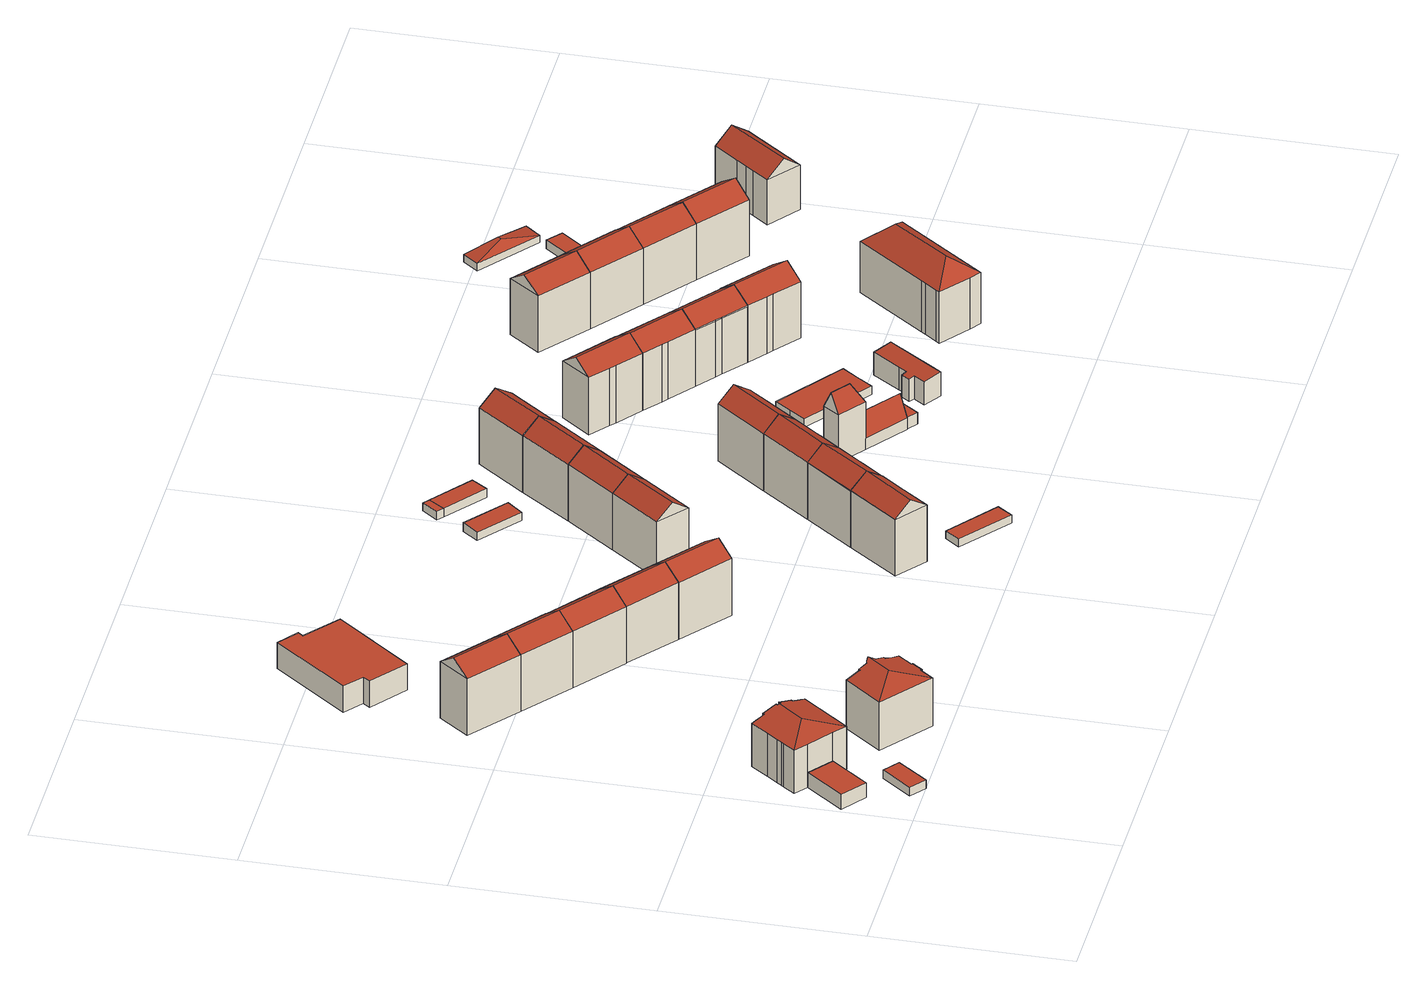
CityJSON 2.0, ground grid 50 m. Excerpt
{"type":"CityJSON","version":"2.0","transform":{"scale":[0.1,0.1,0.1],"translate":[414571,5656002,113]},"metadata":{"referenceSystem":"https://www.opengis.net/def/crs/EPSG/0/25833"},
"CityObjects":{
"building1":{"type":"Building","attributes":{"Dachtyp_tdc":"tdcPolyFlatRoof","Gemeindeschluessel":14612000,"Dachneigung":0,"QualitaetDacherkennung":73,"Geometrietyp2DReferenz":"3000","measuredHeight":4.04,"function":"31001_9998","roofType":"1000"},"geometry":[{"type":"Solid","lod":"2","boundaries":[[[[0,1,2,3]],[[1,4,5,2]],[[4,6,7,5]],[[6,0,3,7]],[[6,4,1,0]],[[3,2,5,7]]]],"semantics":{"surfaces":[{"type":"WallSurface"},{"type":"RoofSurface"},{"type":"GroundSurface"}],"values":[[0,0,0,0,1,2]]}}]},
"building2":{"type":"Building","attributes":{"Dachtyp_tdc":"tdcPolyFlatRoof","Gemeindeschluessel":14612000,"Dachneigung":0,"QualitaetDacherkennung":66,"Geometrietyp2DReferenz":"3000","measuredHeight":2.32,"function":"31001_9998","roofType":"1000"},"geometry":[{"type":"Solid","lod":"2","boundaries":[[[[8,9,10,11]],[[9,12,13,10]],[[12,14,15,13]],[[14,8,11,15]],[[14,12,9,8]],[[11,10,13,15]]]],"semantics":{"surfaces":[{"type":"WallSurface"},{"type":"RoofSurface"},{"type":"GroundSurface"}],"values":[[0,0,0,0,1,2]]}}]},
"building3":{"type":"Building","attributes":{"Dachtyp_tdc":"tdcHipAndGableRoof","Gemeindeschluessel":14612000,"Dachneigung":14.41,"QualitaetDacherkennung":54,"Geometrietyp2DReferenz":"3000","measuredHeight":14.13,"function":"31001_9998","roofType":"5000"},"geometry":[{"type":"Solid","lod":"2","boundaries":[[[[16,17,18,19]],[[17,20,21,18]],[[20,22,23,21]],[[22,24,25,23]],[[24,26,27,25]],[[26,28,29,27]],[[28,30,31,29]],[[30,32,33,31]],[[32,34,35,33]],[[34,36,37,35]],[[36,38,39,37]],[[38,40,41,39]],[[40,42,43,41]],[[42,44,45,43]],[[44,46,47,45]],[[46,48,49,47]],[[48,50,51,49]],[[50,52,5,51]],[[52,53,2,5]],[[53,54,55,2]],[[54,56,57,55]],[[56,58,59,57]],[[58,16,19,59]],[[54,53,52,50,60]],[[50,48,46,44,42,40,38,36,34,60]],[[34,32,30,28,26,24,22,20,17,16,58,56,54,60]],[[19,18,21,23,25,27,29,31,33,35,37,39,41,43,45,47,49,51,5,2,55,57,59]]]],"semantics":{"surfaces":[{"type":"WallSurface"},{"type":"RoofSurface"},{"type":"GroundSurface"}],"values":[[0,0,0,0,0,0,0,0,0,0,0,0,0,0,0,0,0,0,0,0,0,0,0,1,1,1,2]]}}]},
"building4":{"type":"Building","attributes":{"Dachtyp_tdc":"tdcHipAndGableRoof","Gemeindeschluessel":14612000,"Dachneigung":15.45,"QualitaetDacherkennung":48,"Geometrietyp2DReferenz":"3000","measuredHeight":15.65,"function":"31001_9998","roofType":"5000"},"geometry":[{"type":"Solid","lod":"2","boundaries":[[[[61,62,63,64]],[[62,65,66,63]],[[65,67,68,66]],[[67,69,70,68]],[[69,71,72,70]],[[71,73,74,72]],[[73,75,76,74]],[[75,77,78,76]],[[77,79,80,78]],[[79,81,82,80]],[[81,83,84,82]],[[83,85,86,84]],[[79,77,87]],[[77,75,73,71,69,67,65,62,61,88,89,90,91,87]],[[91,92,93,94,95,96,85,83,81,79,87]],[[86,97,98,99,100,101,102,103,104,105,64,63,66,68,70,72,74,76,78,80,82,84]],[[85,96,97,86]],[[96,95,98,97]],[[95,94,99,98]],[[94,93,100,99]],[[93,92,101,100]],[[92,91,102,101]],[[91,90,103,102]],[[90,89,104,103]],[[89,88,105,104]],[[88,61,64,105]]]],"semantics":{"surfaces":[{"type":"WallSurface"},{"type":"RoofSurface"},{"type":"GroundSurface"}],"values":[[0,0,0,0,0,0,0,0,0,0,0,0,1,1,1,2,0,0,0,0,0,0,0,0,0,0]]}}]},
"building5":{"type":"Building","attributes":{"Dachtyp_tdc":"tdcGableRoof","Gemeindeschluessel":14612000,"Dachneigung":35.64,"QualitaetDacherkennung":85,"Geometrietyp2DReferenz":"3000","measuredHeight":19.23,"function":"31001_9998","roofType":"3100"},"geometry":[{"type":"Solid","lod":"2","boundaries":[[[[106,107,108,109]],[[107,110,111,108]],[[110,112,113,111]],[[112,106,109,113]],[[110,107,114]],[[106,112,115]],[[107,106,115,114]],[[112,110,114,115]],[[109,108,111,113]]]],"semantics":{"surfaces":[{"type":"WallSurface"},{"type":"RoofSurface"},{"type":"GroundSurface"}],"values":[[0,0,0,0,0,0,1,1,2]]}}]},
"building6":{"type":"Building","attributes":{"Dachtyp_tdc":"tdcGableRoof","Gemeindeschluessel":14612000,"Dachneigung":35.28,"QualitaetDacherkennung":89,"Geometrietyp2DReferenz":"3000","measuredHeight":19.2,"function":"31001_9998","roofType":"3100"},"geometry":[{"type":"Solid","lod":"2","boundaries":[[[[116,117,118,113]],[[117,119,120,118]],[[119,106,109,120]],[[106,116,113,109]],[[119,117,121]],[[116,106,122]],[[117,116,122,121]],[[106,119,121,122]],[[113,118,120,109]]]],"semantics":{"surfaces":[{"type":"WallSurface"},{"type":"RoofSurface"},{"type":"GroundSurface"}],"values":[[0,0,0,0,0,0,1,1,2]]}}]},
"building7":{"type":"Building","attributes":{"Dachtyp_tdc":"tdcPolyFlatRoof","Gemeindeschluessel":14612000,"Dachneigung":0,"QualitaetDacherkennung":84,"Geometrietyp2DReferenz":"3000","measuredHeight":7.35,"function":"31001_9998","roofType":"1000"},"geometry":[{"type":"Solid","lod":"2","boundaries":[[[[123,124,125,126]],[[124,127,128,125]],[[127,129,130,128]],[[129,131,132,130]],[[131,133,134,132]],[[133,135,136,134]],[[135,137,138,136]],[[137,123,126,138]],[[137,135,133,131,129,127,124,123]],[[126,125,128,130,132,134,136,138]]]],"semantics":{"surfaces":[{"type":"WallSurface"},{"type":"RoofSurface"},{"type":"GroundSurface"}],"values":[[0,0,0,0,0,0,0,0,1,2]]}}]},
"building8":{"type":"Building","attributes":{"Dachtyp_tdc":"tdcGableRoof","Gemeindeschluessel":14612000,"Dachneigung":35.36,"QualitaetDacherkennung":89,"Geometrietyp2DReferenz":"3000","measuredHeight":19.2,"function":"31001_9998","roofType":"3100"},"geometry":[{"type":"Solid","lod":"2","boundaries":[[[[139,119,120,140]],[[119,141,118,120]],[[141,142,143,118]],[[142,139,140,143]],[[141,119,121]],[[139,142,144]],[[119,139,144,121]],[[142,141,121,144]],[[140,120,118,143]]]],"semantics":{"surfaces":[{"type":"WallSurface"},{"type":"RoofSurface"},{"type":"GroundSurface"}],"values":[[0,0,0,0,0,0,1,1,2]]}}]},
"building9":{"type":"Building","attributes":{"Dachtyp_tdc":"tdcGableRoof","Gemeindeschluessel":14612000,"Dachneigung":35.22,"QualitaetDacherkennung":89,"Geometrietyp2DReferenz":"3000","measuredHeight":19.16,"function":"31001_9998","roofType":"3100"},"geometry":[{"type":"Solid","lod":"2","boundaries":[[[[142,145,146,147]],[[145,148,149,146]],[[148,139,150,149]],[[139,142,147,150]],[[148,145,151]],[[142,139,152]],[[145,142,152,151]],[[139,148,151,152]],[[147,146,149,150]]]],"semantics":{"surfaces":[{"type":"WallSurface"},{"type":"RoofSurface"},{"type":"GroundSurface"}],"values":[[0,0,0,0,0,0,1,1,2]]}}]},
"building10":{"type":"Building","attributes":{"Dachtyp_tdc":"tdcGableRoof","Gemeindeschluessel":14612000,"Dachneigung":34.97,"QualitaetDacherkennung":89,"Geometrietyp2DReferenz":"3000","measuredHeight":19.21,"function":"31001_9998","roofType":"3100"},"geometry":[{"type":"Solid","lod":"2","boundaries":[[[[145,153,154,155]],[[153,156,157,154]],[[156,158,159,157]],[[158,145,155,159]],[[156,153,160]],[[145,158,151]],[[153,145,151,160]],[[158,156,160,151]],[[155,154,157,159]]]],"semantics":{"surfaces":[{"type":"WallSurface"},{"type":"RoofSurface"},{"type":"GroundSurface"}],"values":[[0,0,0,0,0,0,1,1,2]]}}]},
"building11":{"type":"Building","attributes":{"Dachtyp_tdc":"tdcGableRoof","Gemeindeschluessel":14612000,"Dachneigung":35.76,"QualitaetDacherkennung":67,"Geometrietyp2DReferenz":"3000","measuredHeight":19.28,"function":"31001_9998","roofType":"3100"},"geometry":[{"type":"Solid","lod":"2","boundaries":[[[[161,162,163,164]],[[162,165,166,163]],[[165,167,168,166]],[[167,169,170,168]],[[169,171,172,170]],[[171,161,164,172]],[[173,174,171,169,167,165]],[[175,174,173,176]],[[161,175,176,162]],[[162,176,173,165]],[[171,174,175,161]],[[164,163,166,168,170,172]]]],"semantics":{"surfaces":[{"type":"WallSurface"},{"type":"RoofSurface"},{"type":"GroundSurface"}],"values":[[0,0,0,0,0,0,1,1,0,0,0,2]]}}]},
"building12":{"type":"Building","attributes":{"Dachtyp_tdc":"tdcGableRoof","Gemeindeschluessel":14612000,"Dachneigung":35.39,"QualitaetDacherkennung":86,"Geometrietyp2DReferenz":"3000","measuredHeight":19.18,"function":"31001_9998","roofType":"3100"},"geometry":[{"type":"Solid","lod":"2","boundaries":[[[[177,178,179,180]],[[178,181,182,179]],[[181,183,184,182]],[[183,177,180,184]],[[181,178,185]],[[177,183,186]],[[178,177,186,185]],[[183,181,185,186]],[[180,179,182,184]]]],"semantics":{"surfaces":[{"type":"WallSurface"},{"type":"RoofSurface"},{"type":"GroundSurface"}],"values":[[0,0,0,0,0,0,1,1,2]]}}]},
"building13":{"type":"Building","attributes":{"Dachtyp_tdc":"tdcPolyFlatRoof","Gemeindeschluessel":14612000,"Dachneigung":2.68,"QualitaetDacherkennung":76,"Geometrietyp2DReferenz":"3000","measuredHeight":2.33,"function":"31001_9998","roofType":"2100"},"geometry":[{"type":"Solid","lod":"2","boundaries":[[[[187,188,189,190]],[[188,191,192,189]],[[191,193,194,192]],[[193,187,190,194]],[[193,191,188,187]],[[190,189,192,194]]]],"semantics":{"surfaces":[{"type":"WallSurface"},{"type":"RoofSurface"},{"type":"GroundSurface"}],"values":[[0,0,0,0,1,2]]}}]},
"building14":{"type":"Building","attributes":{"Dachtyp_tdc":"tdcFreeFormRoof","Gemeindeschluessel":14612000,"Dachneigung":35.55,"QualitaetDacherkennung":83,"Geometrietyp2DReferenz":"3000","measuredHeight":19.27,"function":"31001_9998","roofType":"5000"},"geometry":[{"type":"Solid","lod":"2","boundaries":[[[[195,196,197,198]],[[196,199,200,197]],[[201,202,203,204]],[[202,195,198,203]],[[173,205,206,176]],[[207,205,173,202,201,208]],[[199,207,208]],[[196,206,205,207,199]],[[195,176,206,196]],[[202,173,176,195]],[[198,197,200,209,204,203]],[[199,208,209,200]],[[208,201,204,209]]]],"semantics":{"surfaces":[{"type":"WallSurface"},{"type":"RoofSurface"},{"type":"GroundSurface"}],"values":[[0,0,0,0,1,1,0,0,0,0,2,0,0]]}}]},
"building15":{"type":"Building","attributes":{"Dachtyp_tdc":"tdcGableRoof","Gemeindeschluessel":14612000,"Dachneigung":35.49,"QualitaetDacherkennung":86,"Geometrietyp2DReferenz":"3000","measuredHeight":19.18,"function":"31001_9998","roofType":"3100"},"geometry":[{"type":"Solid","lod":"2","boundaries":[[[[178,210,211,179]],[[210,212,213,211]],[[212,181,182,213]],[[181,178,179,182]],[[212,210,214]],[[178,181,185]],[[210,178,185,214]],[[181,212,214,185]],[[179,211,213,182]]]],"semantics":{"surfaces":[{"type":"WallSurface"},{"type":"RoofSurface"},{"type":"GroundSurface"}],"values":[[0,0,0,0,0,0,1,1,2]]}}]},
"building16":{"type":"Building","attributes":{"Dachtyp_tdc":"tdcPolyFlatRoof","Gemeindeschluessel":14612000,"Dachneigung":2.72,"QualitaetDacherkennung":69,"Geometrietyp2DReferenz":"3000","measuredHeight":2.46,"function":"31001_2463","roofType":"2100"},"geometry":[{"type":"Solid","lod":"2","boundaries":[[[[215,216,217,218]],[[216,219,220,217]],[[219,221,222,220]],[[221,215,218,222]],[[221,219,216,215]],[[218,217,220,222]]]],"semantics":{"surfaces":[{"type":"WallSurface"},{"type":"RoofSurface"},{"type":"GroundSurface"}],"values":[[0,0,0,0,1,2]]}}]},
"building17":{"type":"Building","attributes":{"Dachtyp_tdc":"tdcFreeFormRoof","Gemeindeschluessel":14612000,"Dachneigung":35.37,"QualitaetDacherkennung":84,"Geometrietyp2DReferenz":"3000","measuredHeight":19.26,"function":"31001_9998","roofType":"5000"},"geometry":[{"type":"Solid","lod":"2","boundaries":[[[[207,206,197,200]],[[206,223,224,197]],[[223,225,226,224]],[[225,227,228,226]],[[227,229,230,228]],[[229,207,200,230]],[[205,231,223,206]],[[227,225,231,205,207,229]],[[225,223,231]],[[206,207,205]],[[200,197,224,226,228,230]]]],"semantics":{"surfaces":[{"type":"WallSurface"},{"type":"RoofSurface"},{"type":"GroundSurface"}],"values":[[0,0,0,0,0,0,1,1,0,0,2]]}}]},
"building18":{"type":"Building","attributes":{"Dachtyp_tdc":"tdcPolyFlatRoof","Gemeindeschluessel":14612000,"Dachneigung":3.11,"QualitaetDacherkennung":69,"Geometrietyp2DReferenz":"3000","measuredHeight":2.42,"function":"31001_2463","roofType":"2100"},"geometry":[{"type":"Solid","lod":"2","boundaries":[[[[232,233,234,235]],[[233,236,237,234]],[[236,238,239,237]],[[238,232,235,239]],[[238,236,233,232]],[[235,234,237,239]]]],"semantics":{"surfaces":[{"type":"WallSurface"},{"type":"RoofSurface"},{"type":"GroundSurface"}],"values":[[0,0,0,0,1,2]]}}]},
"building19":{"type":"Building","attributes":{"Dachtyp_tdc":"tdcGableRoof","Gemeindeschluessel":14612000,"Dachneigung":35.57,"QualitaetDacherkennung":86,"Geometrietyp2DReferenz":"3000","measuredHeight":19.18,"function":"31001_9998","roofType":"3100"},"geometry":[{"type":"Solid","lod":"2","boundaries":[[[[240,241,242]],[[210,243,214]],[[241,210,214,242]],[[243,240,242,214]],[[211,244,245,213]],[[210,241,244,211]],[[241,240,245,244]],[[240,243,213,245]],[[243,210,211,213]]]],"semantics":{"surfaces":[{"type":"WallSurface"},{"type":"RoofSurface"},{"type":"GroundSurface"}],"values":[[0,0,1,1,2,0,0,0,0]]}}]},
"building20":{"type":"Building","attributes":{"Dachtyp_tdc":"tdcPolyFlatRoof","Gemeindeschluessel":14612000,"Dachneigung":2.97,"QualitaetDacherkennung":87,"Geometrietyp2DReferenz":"3000","measuredHeight":2.5,"function":"31001_2463","roofType":"2100"},"geometry":[{"type":"Solid","lod":"2","boundaries":[[[[233,232,246,247]],[[232,248,249,246]],[[248,250,251,249]],[[250,233,247,251]],[[250,248,232,233]],[[247,246,249,251]]]],"semantics":{"surfaces":[{"type":"WallSurface"},{"type":"RoofSurface"},{"type":"GroundSurface"}],"values":[[0,0,0,0,1,2]]}}]},
"building21":{"type":"Building","attributes":{"Dachtyp_tdc":"tdcFreeFormRoof","Gemeindeschluessel":14612000,"Dachneigung":35.67,"QualitaetDacherkennung":84,"Geometrietyp2DReferenz":"3000","measuredHeight":19.29,"function":"31001_9998","roofType":"5000"},"geometry":[{"type":"Solid","lod":"2","boundaries":[[[[223,252,253,224]],[[252,254,255,253]],[[254,256,257,255]],[[256,258,259,257]],[[258,225,226,259]],[[225,223,224,226]],[[231,260,252,223]],[[256,254,260,231,225,258]],[[254,252,260]],[[223,225,231]],[[224,253,255,257,259,226]]]],"semantics":{"surfaces":[{"type":"WallSurface"},{"type":"RoofSurface"},{"type":"GroundSurface"}],"values":[[0,0,0,0,0,0,1,1,0,0,2]]}}]},
"building22":{"type":"Building","attributes":{"Dachtyp_tdc":"tdcGableRoof","Gemeindeschluessel":14612000,"Dachneigung":35.6,"QualitaetDacherkennung":88,"Geometrietyp2DReferenz":"3000","measuredHeight":19.19,"function":"31001_9998","roofType":"3100"},"geometry":[{"type":"Solid","lod":"2","boundaries":[[[[261,262,263,244]],[[262,264,265,263]],[[264,240,245,265]],[[240,261,244,245]],[[264,262,266]],[[261,240,267]],[[262,261,267,266]],[[240,264,266,267]],[[244,263,265,245]]]],"semantics":{"surfaces":[{"type":"WallSurface"},{"type":"RoofSurface"},{"type":"GroundSurface"}],"values":[[0,0,0,0,0,0,1,1,2]]}}]},
"building23":{"type":"Building","attributes":{"Gemeindeschluessel":14612000,"Geometrietyp2DReferenz":"3000","function":"31001_2463","roofType":"9999"},"children":["building23-1","building23-2"]},
"building23-1":{"type":"BuildingPart","attributes":{"Dachtyp_tdc":"tdcGableRoof","Dachneigung":57.03,"QualitaetDacherkennung":4,"Geometrietyp2DReferenz":"3000","measuredHeight":8.79,"roofType":"3100"},"parents":["building23"],"geometry":[{"type":"MultiSurface","lod":"2","boundaries":[[[268,269,270,271]],[[269,272,273,270]],[[272,274,275,273]],[[276,277,278,279]],[[277,268,271,278]],[[280,274,272,269]],[[269,268,277,276,280]],[[271,270,273,275,281,279,278]]],"semantics":{"surfaces":[{"type":"WallSurface"},{"type":"RoofSurface"},{"type":"GroundSurface"}],"values":[0,0,0,0,0,1,1,2]}}]},
"building23-2":{"type":"BuildingPart","attributes":{"Dachtyp_tdc":"tdcFreeFormRoof","Dachneigung":62.88,"QualitaetDacherkennung":5,"Geometrietyp2DReferenz":"3000","measuredHeight":18.19,"roofType":"5000"},"parents":["building23"],"geometry":[{"type":"MultiSurface","lod":"2","boundaries":[[[282,283,276,279,284]],[[285,286,287,275,274]],[[283,282,288,289]],[[288,286,285,289]],[[289,285,283]],[[286,288,282]],[[287,284,279,281,275]],[[286,282,284,287]]],"semantics":{"surfaces":[{"type":"WallSurface"},{"type":"RoofSurface"},{"type":"GroundSurface"}],"values":[0,0,1,1,1,0,2,0]}}]},
"building24":{"type":"Building","attributes":{"Dachtyp_tdc":"tdcPolyFlatRoof","Gemeindeschluessel":14612000,"Dachneigung":0,"QualitaetDacherkennung":54,"Geometrietyp2DReferenz":"3000","measuredHeight":3.23,"function":"31001_2463","roofType":"1000"},"geometry":[{"type":"Solid","lod":"2","boundaries":[[[[290,291,292,293]],[[291,294,295,292]],[[294,296,297,295]],[[296,290,293,297]],[[296,294,291,290]],[[293,292,295,297]]]],"semantics":{"surfaces":[{"type":"WallSurface"},{"type":"RoofSurface"},{"type":"GroundSurface"}],"values":[[0,0,0,0,1,2]]}}]},
"building25":{"type":"Building","attributes":{"Dachtyp_tdc":"tdcFreeFormRoof","Gemeindeschluessel":14612000,"Dachneigung":35.17,"QualitaetDacherkennung":86,"Geometrietyp2DReferenz":"3000","measuredHeight":19.22,"function":"31001_9998","roofType":"5000"},"geometry":[{"type":"Solid","lod":"2","boundaries":[[[[298,299,300,301]],[[299,302,303,300]],[[302,304,305,303]],[[304,306,307,305]],[[306,308,309,307]],[[308,298,301,309]],[[306,304,310,311,298,308]],[[310,302,299,311]],[[299,298,311]],[[304,302,310]],[[301,300,303,305,307,309]]]],"semantics":{"surfaces":[{"type":"WallSurface"},{"type":"RoofSurface"},{"type":"GroundSurface"}],"values":[[0,0,0,0,0,0,1,1,0,0,2]]}}]},
"building26":{"type":"Building","attributes":{"Dachtyp_tdc":"tdcPolyFlatRoof","Gemeindeschluessel":14612000,"Dachneigung":0,"QualitaetDacherkennung":91,"Geometrietyp2DReferenz":"3000","measuredHeight":2.27,"function":"31001_2463","roofType":"1000"},"geometry":[{"type":"Solid","lod":"2","boundaries":[[[[312,313,314,315]],[[313,316,317,314]],[[316,318,319,317]],[[318,320,321,319]],[[320,322,323,321]],[[322,312,315,323]],[[322,320,318,316,313,312]],[[315,314,317,319,321,323]]]],"semantics":{"surfaces":[{"type":"WallSurface"},{"type":"RoofSurface"},{"type":"GroundSurface"}],"values":[[0,0,0,0,0,0,1,2]]}}]},
"building27":{"type":"Building","attributes":{"Dachtyp_tdc":"tdcPolyFlatRoof","Gemeindeschluessel":14612000,"Dachneigung":5.51,"QualitaetDacherkennung":76,"Geometrietyp2DReferenz":"3000","measuredHeight":6.73,"function":"31001_9998","roofType":"2100"},"geometry":[{"type":"Solid","lod":"2","boundaries":[[[[324,325,326,327]],[[325,328,329,326]],[[328,330,331,329]],[[330,332,333,331]],[[332,334,335,333]],[[334,336,337,335]],[[336,338,339,337]],[[338,340,341,339]],[[340,342,343,341]],[[342,324,327,343]],[[342,340,338,336,334,332,330,328,325,324]],[[327,326,329,331,333,335,337,339,341,343]]]],"semantics":{"surfaces":[{"type":"WallSurface"},{"type":"RoofSurface"},{"type":"GroundSurface"}],"values":[[0,0,0,0,0,0,0,0,0,0,1,2]]}}]},
"building28":{"type":"Building","attributes":{"Dachtyp_tdc":"tdcFreeFormRoof","Gemeindeschluessel":14612000,"Dachneigung":35.18,"QualitaetDacherkennung":88,"Geometrietyp2DReferenz":"3000","measuredHeight":19.2,"function":"31001_9998","roofType":"5000"},"geometry":[{"type":"Solid","lod":"2","boundaries":[[[[344,345,346,347]],[[345,348,349,346]],[[348,304,305,349]],[[304,350,303,305]],[[350,351,352,303]],[[344,351,353]],[[350,304,354]],[[347,346,349,305,303,352]],[[351,344,347,352]],[[353,351,350,354]],[[345,344,353,354,304,348]]]],"semantics":{"surfaces":[{"type":"WallSurface"},{"type":"GroundSurface"},{"type":"RoofSurface"}],"values":[[0,0,0,0,0,0,0,1,0,2,2]]}}]},
"building29":{"type":"Building","attributes":{"Dachtyp_tdc":"tdcFreeFormRoof","Gemeindeschluessel":14612000,"Dachneigung":35.17,"QualitaetDacherkennung":86,"Geometrietyp2DReferenz":"3000","measuredHeight":19.18,"function":"31001_9998","roofType":"5000"},"geometry":[{"type":"Solid","lod":"2","boundaries":[[[[355,356,357,358]],[[356,359,360,357]],[[359,351,361,360]],[[351,362,363,361]],[[362,364,365,363]],[[364,355,358,365]],[[366,353,344,367,368,369]],[[362,351,353,366]],[[359,344,353,351]],[[364,369,368,355]],[[362,366,369,364]],[[355,368,367,356]],[[356,367,344,359]],[[358,357,360,361,363,365]]]],"semantics":{"surfaces":[{"type":"WallSurface"},{"type":"RoofSurface"},{"type":"GroundSurface"}],"values":[[0,0,0,0,0,0,1,1,0,0,0,0,0,2]]}}]},
"building30":{"type":"Building","attributes":{"Dachtyp_tdc":"tdcFreeFormRoof","Gemeindeschluessel":14612000,"Dachneigung":35.32,"QualitaetDacherkennung":88,"Geometrietyp2DReferenz":"3000","measuredHeight":19.19,"function":"31001_9998","roofType":"5000"},"geometry":[{"type":"Solid","lod":"2","boundaries":[[[[370,371,372,373]],[[371,374,375,372]],[[374,376,377,375]],[[376,369,365,377]],[[374,371,378,379,369,376]],[[378,370,380,379]],[[371,370,378]],[[380,369,379]],[[365,363,373,372,375,377]],[[369,380,363,365]],[[380,370,373,363]]]],"semantics":{"surfaces":[{"type":"WallSurface"},{"type":"RoofSurface"},{"type":"GroundSurface"}],"values":[[0,0,0,0,1,1,0,0,2,0,0]]}}]},
"building31":{"type":"Building","attributes":{"Dachtyp_tdc":"tdcGableRoof","Gemeindeschluessel":14612000,"Dachneigung":35.35,"QualitaetDacherkennung":87,"Geometrietyp2DReferenz":"3000","measuredHeight":19.25,"function":"31001_9998","roofType":"3100"},"geometry":[{"type":"Solid","lod":"2","boundaries":[[[[381,382,383,384]],[[382,385,386,383]],[[385,387,388,386]],[[387,381,384,388]],[[385,382,389]],[[381,387,390]],[[382,381,390,389]],[[387,385,389,390]],[[384,383,386,388]]]],"semantics":{"surfaces":[{"type":"WallSurface"},{"type":"RoofSurface"},{"type":"GroundSurface"}],"values":[[0,0,0,0,0,0,1,1,2]]}}]},
"building32":{"type":"Building","attributes":{"Dachtyp_tdc":"tdcFreeFormRoof","Gemeindeschluessel":14612000,"Dachneigung":37.02,"QualitaetDacherkennung":75,"Geometrietyp2DReferenz":"3000","measuredHeight":19.12,"function":"31001_9998","roofType":"5000"},"geometry":[{"type":"Solid","lod":"2","boundaries":[[[[391,392,393,394]],[[392,395,396,393]],[[395,397,398,396]],[[397,399,400,398]],[[399,401,402,400]],[[401,403,404,402]],[[403,405,406,404]],[[405,391,394,406]],[[392,391,407,395]],[[405,403,408]],[[405,408,407,391]],[[407,408,403,401,399,397,395]],[[394,393,396,398,400,402,404,406]]]],"semantics":{"surfaces":[{"type":"WallSurface"},{"type":"RoofSurface"},{"type":"GroundSurface"}],"values":[[0,0,0,0,0,0,0,0,1,1,1,1,2]]}}]},
"building33":{"type":"Building","attributes":{"Dachtyp_tdc":"tdcGableRoof","Gemeindeschluessel":14612000,"Dachneigung":35.22,"QualitaetDacherkennung":89,"Geometrietyp2DReferenz":"3000","measuredHeight":19.24,"function":"31001_9998","roofType":"3100"},"geometry":[{"type":"Solid","lod":"2","boundaries":[[[[409,410,411,388]],[[410,412,413,411]],[[412,381,384,413]],[[381,409,388,384]],[[412,410,414]],[[409,381,390]],[[410,409,390,414]],[[381,412,414,390]],[[388,411,413,384]]]],"semantics":{"surfaces":[{"type":"WallSurface"},{"type":"RoofSurface"},{"type":"GroundSurface"}],"values":[[0,0,0,0,0,0,1,1,2]]}}]},
"building34":{"type":"Building","attributes":{"Dachtyp_tdc":"tdcGableRoof","Gemeindeschluessel":14612000,"Dachneigung":35.23,"QualitaetDacherkennung":89,"Geometrietyp2DReferenz":"3000","measuredHeight":19.21,"function":"31001_9998","roofType":"3100"},"geometry":[{"type":"Solid","lod":"2","boundaries":[[[[415,412,413,416]],[[412,417,411,413]],[[417,418,419,411]],[[418,415,416,419]],[[417,412,414]],[[415,418,420]],[[412,415,420,414]],[[418,417,414,420]],[[416,413,411,419]]]],"semantics":{"surfaces":[{"type":"WallSurface"},{"type":"RoofSurface"},{"type":"GroundSurface"}],"values":[[0,0,0,0,0,0,1,1,2]]}}]},
"building35":{"type":"Building","attributes":{"Dachtyp_tdc":"tdcGableRoof","Gemeindeschluessel":14612000,"Dachneigung":35.37,"QualitaetDacherkennung":91,"Geometrietyp2DReferenz":"3000","measuredHeight":19.23,"function":"31001_9998","roofType":"3100"},"geometry":[{"type":"Solid","lod":"2","boundaries":[[[[418,421,422,419]],[[421,423,424,422]],[[423,415,416,424]],[[415,418,419,416]],[[423,421,425]],[[418,415,426]],[[421,418,426,425]],[[415,423,425,426]],[[419,422,424,416]]]],"semantics":{"surfaces":[{"type":"WallSurface"},{"type":"RoofSurface"},{"type":"GroundSurface"}],"values":[[0,0,0,0,0,0,1,1,2]]}}]},
"building36":{"type":"Building","attributes":{"Dachtyp_tdc":"tdcPolyFlatRoof","Gemeindeschluessel":14612000,"Dachneigung":2.69,"QualitaetDacherkennung":80,"Geometrietyp2DReferenz":"3000","measuredHeight":2.44,"function":"31001_2463","roofType":"2100"},"geometry":[{"type":"Solid","lod":"2","boundaries":[[[[427,428,429,430]],[[428,431,432,429]],[[431,433,434,432]],[[433,427,430,434]],[[433,431,428,427]],[[430,429,432,434]]]],"semantics":{"surfaces":[{"type":"WallSurface"},{"type":"RoofSurface"},{"type":"GroundSurface"}],"values":[[0,0,0,0,1,2]]}}]},
"building37":{"type":"Building","attributes":{"Dachtyp_tdc":"tdcHipRoof","Gemeindeschluessel":14612000,"Dachneigung":13.8,"QualitaetDacherkennung":14,"Geometrietyp2DReferenz":"3000","measuredHeight":4.48,"function":"31001_2463","roofType":"3200"},"geometry":[{"type":"Solid","lod":"2","boundaries":[[[[435,436,437]],[[438,435,437,439]],[[436,440,439,437]],[[441,442,443,444]],[[435,438,442,441]],[[438,440,443,442]],[[440,436,444,443]],[[436,435,441,444]],[[440,438,439]]]],"semantics":{"surfaces":[{"type":"RoofSurface"},{"type":"GroundSurface"},{"type":"WallSurface"}],"values":[[0,0,0,1,2,2,2,2,0]]}}]},
"building38":{"type":"Building","attributes":{"Dachtyp_tdc":"tdcFreeFormRoof","Gemeindeschluessel":14612000,"Dachneigung":37.49,"QualitaetDacherkennung":86,"Geometrietyp2DReferenz":"3000","measuredHeight":16.28,"function":"31001_9998","roofType":"5000"},"geometry":[{"type":"Solid","lod":"2","boundaries":[[[[445,446,447,448]],[[446,449,450,447]],[[449,451,452,450]],[[451,453,454,452]],[[453,455,456,454]],[[455,457,458,456]],[[457,445,448,458]],[[453,451,459,460]],[[459,449,446,445,457,455,460]],[[455,453,460]],[[451,449,459]],[[448,447,450,452,454,456,458]]]],"semantics":{"surfaces":[{"type":"WallSurface"},{"type":"RoofSurface"},{"type":"GroundSurface"}],"values":[[0,0,0,0,0,0,0,1,1,0,0,2]]}}]}
},
"vertices":[
[2,172,53],[76,268,53],[76,268,12],[2,172,12],[137,221,53],[137,221,12],[63,125,53],[63,125,12],
[102,30,29],[161,107,29],[161,107,5],[102,30,5],[200,77,29],[200,77,5],[141,0,29],[141,0,5],
[81,343,132],[101,369,132],[101,369,12],[81,343,12],[135,414,132],[135,414,12],[144,407,135],[144,407,12],[159,395,140],[159,395,12],[165,391,142],[165,391,12],[167,395,142],[167,395,12],[198,370,152],[198,370,12],[195,366,152],[195,366,12],[199,363,153],[199,363,12],[202,360,152],[202,360,12],[206,366,152],[206,366,12],[236,342,142],[236,342,12],[234,338,142],[234,338,12],[239,334,140],[239,334,12],[253,323,135],[253,323,12],[263,316,132],[263,316,12],[170,196,132],[170,196,12],[137,221,132],[76,268,132],[43,293,132],[43,293,12],[65,322,132],[65,322,12],[70,328,132],[70,328,12],[149,298,153],
[437,162,155],[440,160,154],[440,160,9],[437,162,9],[455,148,148],[455,148,9],[471,137,143],[471,137,9],[444,102,143],[444,102,9],[447,99,142],[447,99,9],[427,72,142],[427,72,9],[423,75,143],[423,75,9],[396,40,143],[396,40,9],[268,139,143],[268,139,9],[344,235,143],[344,235,9],[373,212,153],[373,212,9],[376,209,154],[376,209,9],[372,140,165],[440,166,155],[419,181,162],[419,189,163],[418,198,165],[418,200,165],[406,200,162],[398,198,161],[395,200,160],[379,213,154],[379,213,9],[395,200,9],[398,198,9],[406,200,9],[418,200,9],[418,198,9],[419,189,9],[419,181,9],[440,166,9],
[243,989,172],[117,1089,172],[117,1089,14],[243,989,14],[177,1166,171],[177,1166,14],[304,1067,170],[304,1067,14],[146,1127,207],[272,1027,207],
[304,1067,171],[428,970,171],[428,970,14],[367,892,172],[367,892,14],[397,930,206],[273,1028,206],
[190,1337,84],[203,1355,84],[203,1355,11],[190,1337,11],[156,1392,84],[156,1392,11],[305,1582,84],[305,1582,11],[355,1543,84],[355,1543,11],[345,1530,84],[345,1530,11],[433,1460,84],[433,1460,11],[280,1267,84],[280,1267,11],
[495,792,172],[495,792,14],[428,970,170],[556,870,171],[556,870,14],[524,830,206],
[680,772,171],[680,772,15],[556,870,15],[620,695,173],[620,695,15],[495,792,15],[649,733,206],[525,831,206],
[807,673,171],[807,673,14],[680,772,14],[747,596,173],[747,596,14],[620,695,172],[620,695,14],[776,634,206],
[991,260,171],[1088,387,171],[1088,387,14],[991,260,14],[1166,328,171],[1166,328,14],[1119,268,171],[1119,268,14],[1107,252,171],[1107,252,14],[1068,201,171],[1068,201,14],[1126,358,206],[1029,231,206],[991,260,172],[1088,387,172],
[868,801,168],[964,928,168],[964,928,10],[868,801,10],[1042,868,165],[1042,868,10],[946,742,165],[946,742,10],[1002,899,202],[905,772,202],
[1150,143,32],[1180,181,30],[1180,181,9],[1150,143,9],[1306,84,30],[1306,84,9],[1276,45,32],[1276,45,9],
[1088,387,170],[1184,511,170],[1184,511,13],[1088,387,13],[1261,453,170],[1261,453,13],[1206,380,170],[1166,328,170],[1166,328,13],[1206,380,13],[1221,483,206],[1184,511,172],[1261,453,171],[1216,394,170],[1216,394,13],
[1061,1055,168],[1061,1055,10],[1139,996,165],[1139,996,10],[1099,1026,202],
[936,1244,32],[967,1284,34],[967,1284,10],[936,1244,10],[1073,1201,34],[1073,1201,10],[1042,1161,32],[1042,1161,10],
[1280,637,172],[1280,637,13],[1358,578,170],[1358,578,13],[1313,520,170],[1313,520,13],[1302,505,170],[1302,505,13],[1318,609,206],
[1048,1383,32],[1017,1342,34],[1017,1342,10],[1048,1383,10],[1001,1355,34],[1001,1355,10],[1032,1395,32],[1032,1395,10],
[1237,1125,166],[1158,1184,168],[1197,1155,202],[1139,996,166],[1158,1184,10],[1237,1125,10],
[1048,1383,9],[1017,1342,9],[1151,1303,32],[1151,1303,9],[1120,1262,34],[1120,1262,9],
[1381,768,172],[1381,768,13],[1458,709,170],[1458,709,13],[1410,646,170],[1410,646,13],[1400,633,170],[1400,633,13],[1418,739,206],
[1158,1184,167],[1253,1309,167],[1253,1309,10],[1332,1249,166],[1332,1249,10],[1292,1279,202],[1197,1154,202],
[1655,419,35],[1633,389,93],[1633,389,5],[1655,419,5],[1618,369,36],[1618,369,5],[1514,445,36],[1514,445,5],[1544,487,52],[1551,496,35],[1551,496,5],[1544,487,5],[1529,466,93],[1529,466,5],
[1477,537,137],[1544,487,137],[1477,537,5],[1514,445,137],[1447,495,137],[1447,495,5],[1462,516,187],[1508,482,187],
[1618,369,38],[1655,419,38],[1655,419,6],[1618,369,6],[1681,400,38],[1681,400,6],[1644,350,38],[1644,350,6],
[1433,1087,167],[1493,1163,164],[1493,1163,7],[1433,1087,7],[1620,1065,164],[1620,1065,7],[1560,987,166],[1560,987,7],[1497,1036,166],[1497,1036,7],[1482,1048,166],[1482,1048,7],[1589,1024,200],[1461,1123,200],
[1573,604,29],[1602,644,29],[1602,644,6],[1573,604,6],[1631,685,29],[1631,685,6],[1802,562,29],[1802,562,6],[1773,522,29],[1773,522,6],[1744,481,29],[1744,481,6],
[1725,352,70],[1745,380,70],[1745,380,7],[1725,352,7],[1732,389,68],[1732,389,7],[1747,410,68],[1747,410,7],[1760,402,70],[1760,402,7],[1774,422,70],[1774,422,7],[1824,494,70],[1824,494,7],[1868,463,75],[1868,463,7],[1784,345,75],[1784,345,7],[1769,322,75],[1769,322,7],
[1686,889,166],[1622,939,166],[1622,939,7],[1686,889,7],[1607,950,166],[1607,950,7],[1620,1065,163],[1746,967,163],[1746,967,7],[1715,927,199],[1589,1024,199],
[1749,840,163],[1735,851,163],[1735,851,8],[1749,840,8],[1686,889,163],[1686,889,8],[1746,967,8],[1872,870,163],[1872,870,8],[1811,792,163],[1811,792,8],[1840,830,199],[1735,851,166],[1749,840,166],[1811,792,166],
[1999,772,163],[1938,693,165],[1938,693,8],[1999,772,8],[1873,744,165],[1873,744,8],[1858,755,165],[1858,755,8],[1967,732,200],[1841,830,200],[1872,870,164],
[1874,1181,163],[1750,1278,163],[1750,1278,6],[1874,1181,6],[1812,1358,161],[1812,1358,6],[1937,1261,161],[1937,1261,6],[1780,1317,198],[1905,1220,198],
[2082,295,154],[2055,315,154],[2055,315,12],[2082,295,12],[1979,372,155],[1979,372,12],[1985,380,155],[1985,380,12],[2009,411,155],[2009,411,12],[2017,422,155],[2017,422,12],[2150,598,155],[2150,598,12],[2253,520,154],[2253,520,12],[2060,373,203],[2169,517,203],
[1937,1261,162],[2064,1163,162],[2064,1163,6],[2001,1082,163],[2001,1082,6],[2032,1122,198],
[2129,984,163],[2129,984,6],[2064,1163,161],[2191,1064,162],[2191,1064,6],[2159,1023,198],
[2318,965,162],[2318,965,6],[2255,885,162],[2255,885,6],[2286,924,198],[2160,1023,198],
[2173,1257,28],[2133,1288,30],[2133,1288,6],[2173,1257,6],[2185,1354,30],[2185,1354,6],[2225,1324,28],[2225,1324,6],
[2056,1490,28],[2205,1374,27],[2134,1450,52],[2087,1529,28],[2141,1459,52],[2236,1413,27],[2056,1490,7],[2087,1529,7],[2236,1413,7],[2205,1374,7],
[2443,935,129],[2462,959,129],[2462,959,4],[2443,935,4],[2510,1022,129],[2510,1022,4],[2590,961,128],[2590,961,4],[2476,812,128],[2476,812,4],[2396,873,129],[2396,873,4],[2427,914,129],[2427,914,4],[2550,992,167],[2436,842,167]
]}
